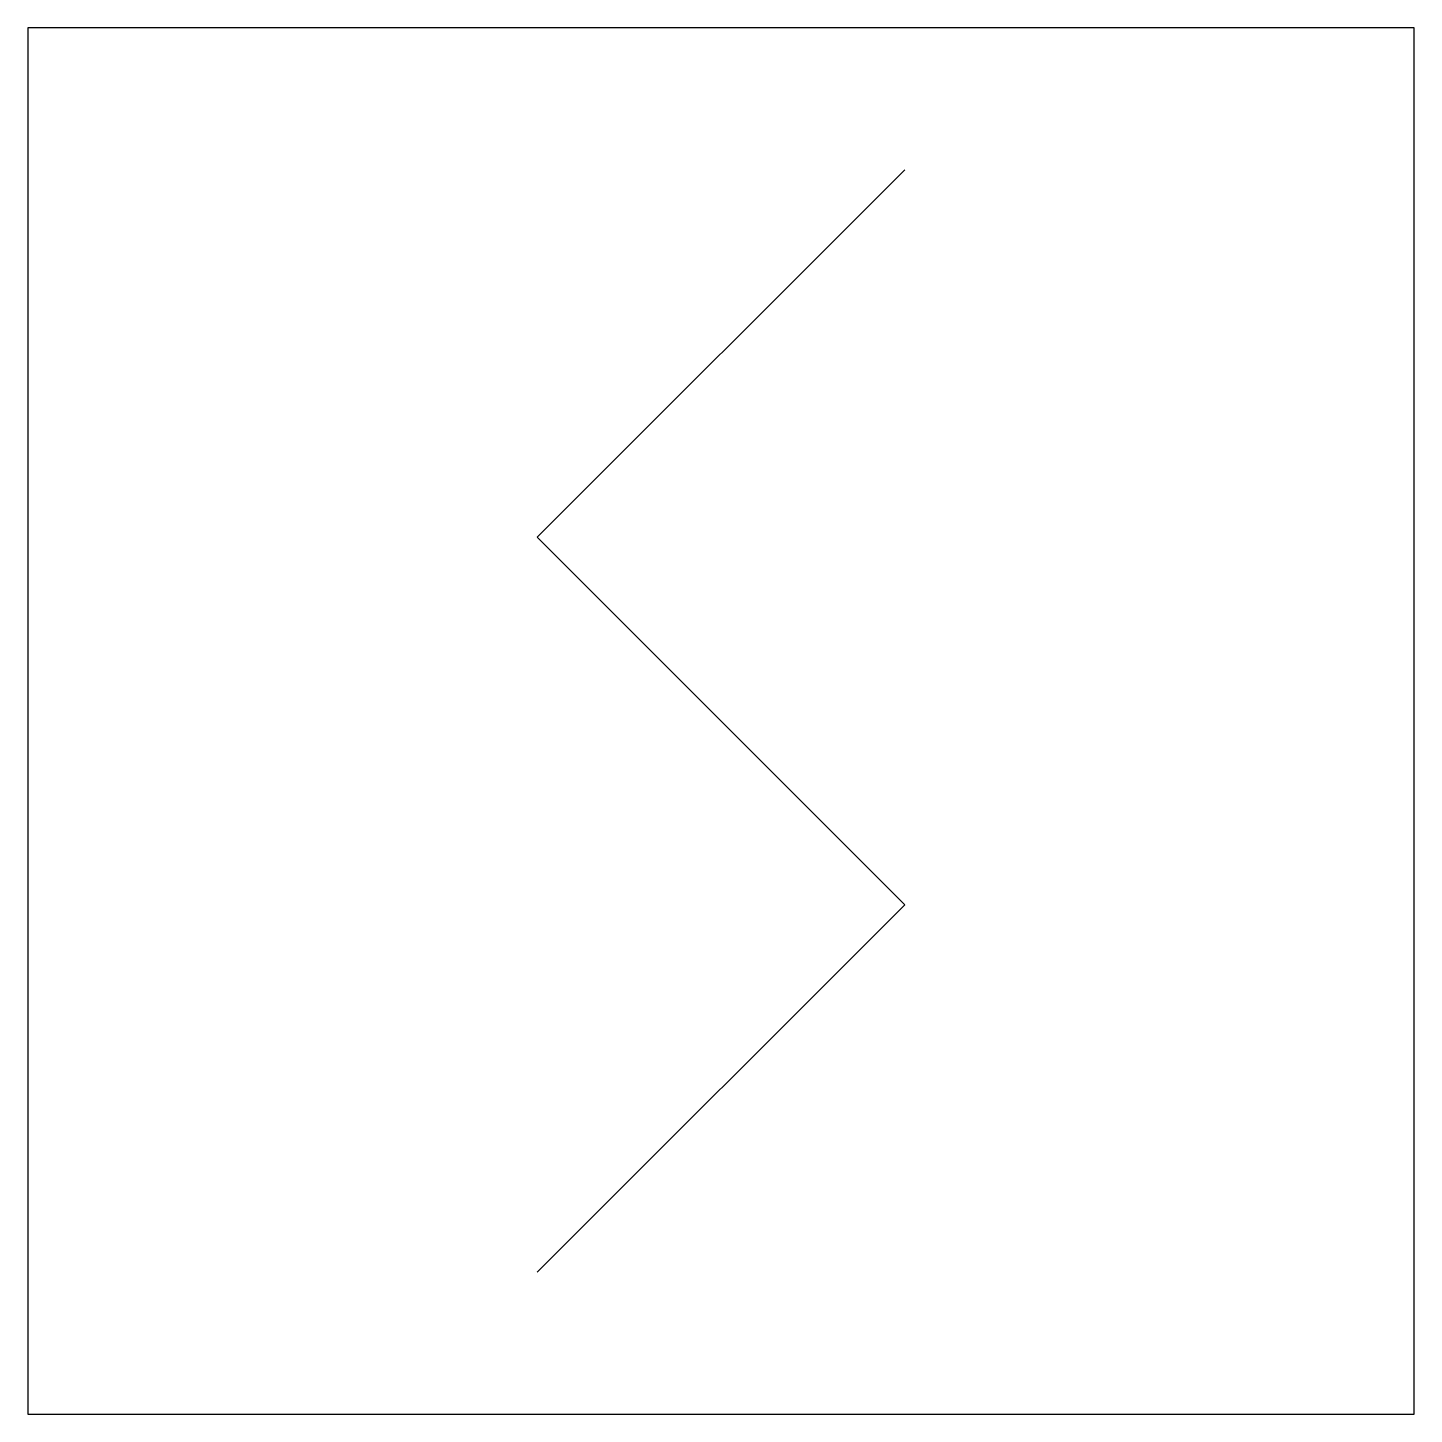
# Model space of a CAD drawing. Header units: millimetres. Extents: x -2 to 2, y -2 to 2.
import ezdxf

# ---------------------------------------------------------------- set-up
doc = ezdxf.new("R2010")
doc.units = ezdxf.units.MM
doc.header["$LTSCALE"] = 1000
doc.header["$PDMODE"] = 1
doc.header["$PDSIZE"] = 1

msp = doc.modelspace()

# ---------------------------------------------------------------- linework, layer by layer
at = {"color": 6}
for p, q in [((0.5299, 1.5896), (-0.5299, 0.5299)), ((-0.5299, 0.5299), (0.5299, -0.5299)), ((-0.5299, -1.5896), (0.5299, -0.5299))]:
    msp.add_line(p, q, dxfattribs=at)
msp.add_lwpolyline([(-2, -2), (2, -2), (2, 2), (-2, 2)], close=True)
for p in [(0, 2), (-2, 0), (2, 0), (0, -2)]:
    msp.add_point(p)

doc.saveas('drawing.dxf')
